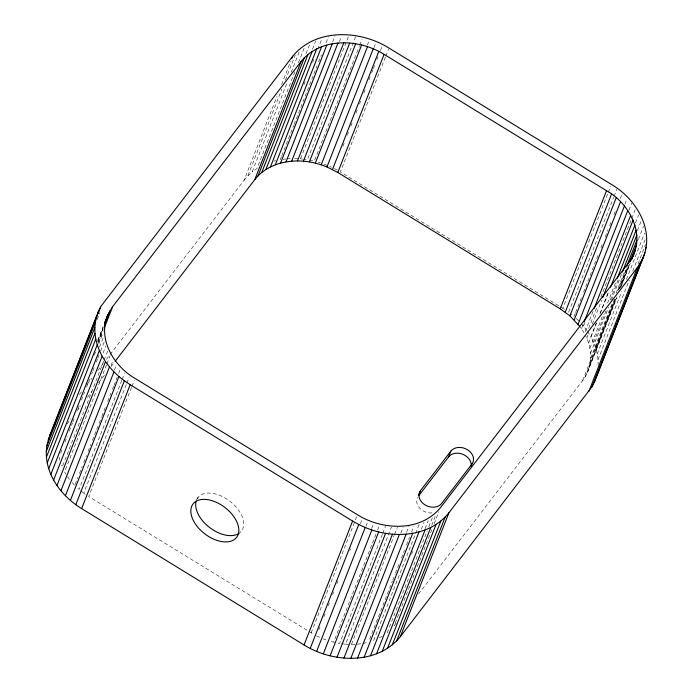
<?xml version="1.0" encoding="UTF-8"?>
<svg xmlns="http://www.w3.org/2000/svg" width="693" height="693" viewBox="0 0 693 693"><rect width="100%" height="100%" fill="white"/><g stroke="black" fill="none" stroke-linecap="round" stroke-linejoin="round"><path stroke-width="0.52" stroke-dasharray="3.46 2.6" d="M418.537 594.048L582.631 380.561C592.688 367.801 592.905 349.367 585.351 335.36M97.089 319.638L99.853 312.586M97.921 340.02L103.023 327.009M97.86 340.54L102.962 327.52M97.748 341.736L103.24 327.72M97.982 342.247L103.084 329.236M98.51 342.723L103.214 330.708M94.369 355.111L95.547 352.105M98.683 344.092L102.997 333.082M99.575 347.046L103.889 336.027M60.646 453.144L62.604 448.137M64.96 442.134L67.316 436.131M69.274 431.124L72.418 423.111M72.808 422.115L74.766 417.108M77.911 409.095L79.478 405.093M81.436 400.086L84.581 392.082M86.538 387.075L89.674 379.071M91.641 374.064L92.42 372.063M92.819 371.058L94.776 366.051M96.344 362.049L97.522 359.043M97.912 358.047L99.09 355.041M100.658 351.039L104.981 340.029M103.11 353.032L105.856 346.024M103.768 360.984L62.179 467.091L61.452 465.116M104.158 359.979L107.692 350.97M106.54 364.83L64.562 471.942L66.017 474.298M106.939 363.834L110.074 355.821M111.019 365.532L112.985 360.533M114.423 370.053L116.389 365.046M75.139 484.459L77.885 477.451M79.452 473.449L82.198 466.441M83.766 462.439L86.512 455.431M88.08 451.429L90.826 444.421M92.403 440.41L96.327 430.405M96.717 429.4L98.675 424.393M99.073 423.397L101.421 417.394M101.819 416.389L105.734 406.375M107.701 401.377L110.837 393.364M112.405 389.362L113.583 386.356M113.981 385.36L117.117 377.347M118.685 373.345L120.253 369.334M121.803 380.362L79.037 489.475L76.897 487.474M122.193 379.357L124.549 373.354M85.395 494.3L83.723 493.182L126.481 384.069M126.871 383.064L129.227 377.061M131.505 387.422L88.739 496.543L313.808 634.372M131.895 386.425L134.251 380.414M106.384 359.381L244.118 180.189L276.879 96.587M281.618 84.503L290.696 61.33M244.118 180.189L247.851 175.883L281.8 89.267M285.351 80.197L295.227 55.016M247.851 175.883L252.148 171.985L287.274 82.346M291.225 72.271L299.116 52.122M294.846 71.829L256.956 168.529L252.148 171.985M298.397 62.768L304.322 47.661M306.037 53.733L309.589 44.673M312.508 49.238L315.661 41.182M303.95 84.546L305.128 81.523M312.63 62.387L313.816 59.364M317.758 49.298L321.708 39.224M280.293 159.685L281.479 156.661M281.869 155.656L293.711 125.433M294.109 124.428L317.004 66.008M318.581 61.98L321.344 54.929M326.082 42.845L328.447 36.798M332.666 41.987L335.031 35.949M339.423 41.701L341.398 36.668M294.62 158.576L300.511 158.818L348.666 35.941M355.587 36.79L307.432 159.667L303.473 159.182M314.726 160.066L359.329 46.249M359.728 45.244L362.092 39.198M367.325 45.175L368.901 41.147M373.986 47.652L375.563 43.624M342.922 146.318L344.109 143.304M347.262 135.239L348.449 132.224M350.823 126.178L352.789 121.145M355.951 113.08L357.138 110.066M359.502 104.019L360.689 100.996M363.842 92.94L365.817 87.907M368.979 79.842L370.157 76.828M371.743 72.791L372.921 69.776M373.319 68.763L375.294 63.73M376.871 59.702L378.057 56.679M380.422 50.632L382.397 45.599M385.403 57.112L340.402 171.933L559.121 306.02M385.793 56.107L388.556 49.056M311.157 632.882L357.051 515.757M318.815 629.859L319.993 626.853M323.917 616.839L325.095 613.833M328.231 605.829L329.409 602.823M332.553 594.819L333.723 591.813M336.867 583.809L338.045 580.803M349.809 550.77L350.597 548.769M360.403 523.743L362.37 518.736M365.956 526.308L367.922 521.309M371.699 528.447L373.267 524.445M375.996 534.13L333.628 642.246L329.712 641.129M377.572 530.128L379.53 525.121M382.337 534.346L339.579 643.459L334.624 642.446M382.727 533.341L385.473 526.333M341.562 643.702L345.538 644.187L391.441 527.061M345.538 644.187L351.464 644.429L394.23 535.317M394.62 534.312L397.366 527.304M400.84 533.064L403.196 527.061M406.522 532.328L408.87 526.325M369.62 639.223L392.377 581.158M392.766 580.162L395.123 574.159M395.512 573.154L399.437 563.14M401.394 558.134L404.539 550.129M406.496 545.122L409.632 537.118M411.599 532.111L413.946 526.1M373.648 640.54L415.237 534.424M415.627 533.428L419.161 524.419M411.503 554.305L412.681 551.307M421.309 529.279L424.055 522.271M425.069 528.707L428.213 520.703M387.231 632.839L427.252 530.734M428.82 526.723L432.744 516.718M431.739 525.372L436.053 514.353M431.817 529.669L394.161 625.77L396.136 623.198M434.173 523.665L438.886 511.651M564.474 309.39L562.811 308.281L607.813 193.46M608.211 192.446L610.576 186.408M568.641 312.171L613.634 197.349M614.033 196.344L616.796 189.293M575.251 313.444L574.064 316.467L570.192 313.401M575.649 312.439L581.964 296.327M583.541 292.299L587.491 282.224M587.881 281.219L598.544 254.019M600.909 247.981L602.884 242.94M605.249 236.902L608.012 229.851M609.589 225.823L611.564 220.781M613.937 214.743L615.904 209.702M620.252 198.622L621.829 194.594M624.835 204.288L626.81 199.255M593.026 311.4L584.398 333.42L581.488 328.707L583.454 323.709M586.919 330.596L583.532 326.1L585.117 322.072M628.932 210.274L631.695 203.222M588.669 328.326L597.349 306.167M600.909 297.098L631.297 219.542M631.695 218.538L635.247 209.477M586.78 338.271L588.747 333.264M592.272 324.255L601.689 300.234M598.154 365.506C598.457 355.483 595.642 345.564 590.86 336.807L596.387 322.704M599.939 313.643L608.619 291.484M635.464 222.99L638.617 214.934M588.617 343.217L596.465 323.198M600.389 313.184L608.627 292.16M589.89 348.215L603.231 314.18M607.544 303.162L616.172 281.141M593.624 342.437L606.644 309.199M610.204 300.13L618.884 277.971M637.439 230.63L641.38 220.565M590.583 353.213L608.627 307.164M611.373 300.156L621.578 274.125M590.687 358.16L612.655 302.096M616.19 293.087L625.216 270.062M582.631 380.561L614.405 299.471M617.939 290.462L626.957 267.437M595.755 348.172L614.7 299.826M618.641 289.752L627.719 266.588M638.383 239.397L643.511 226.299M590.211 363.011L615.323 298.943M619.247 288.929L628.265 265.904M585.342 376.542L615.947 298.458M619.871 288.444L629.287 264.414M589.154 367.723L617.013 296.647M621.326 285.637L629.565 264.613M587.525 372.245L616.562 298.163M620.876 287.153L630.292 263.132M597.227 353.967L621.699 291.519M626.437 279.435L644.594 233.108M598.024 359.762L629.209 280.197M632.761 271.128L645.391 238.903M638.019 263.773L645.521 244.638M79.366 394.534L81.35 391.961M87.275 384.243L91.892 378.239M97.817 370.53L103.092 363.669M66.996 423.951L70.946 418.806M76.88 411.088L80.83 405.942M87.422 397.366L92.039 391.372M98.623 382.796L104.556 375.078M111.149 366.502L114.44 362.214M196.119 500.017L198.544 496.864M379.461 637.881L382.181 636.339M273.943 161.097L275.762 160.689M362.976 643.45L368.442 642.229M283.116 159.312L285.932 158.948M357.293 644.187L361.079 643.693M286.876 158.827L290.739 158.662M351.464 644.429L355.353 644.265M300.511 158.818L302.486 159.061M309.399 160.066L314.327 161.071M318.226 162.188L320.166 162.742M323.995 164.085L331.479 167.204M322.973 638.79L326.801 640.211M316.467 635.862L320.166 637.577M334.243 168.477L338.643 170.946M560.048 306.583L562.811 308.281M80.596 490.713L83.723 493.182M576.204 318.468L579.045 321.128M582.25 324.679L583.532 326.1M72.167 482.605L74.749 485.464M580.353 327.2L581.488 328.707M67.472 476.654L70.314 480.422M587.482 331.349L590.86 336.807M59.078 457.146L59.841 460.152M197.029 498.977A27.46 16.597 37.5 0 1 231.064 502.191A27.46 16.597 37.5 0 1 238.79 533.506M431.99 512.933A12.483 9.797 21.4 0 1 419.698 508.177A12.483 9.797 21.4 0 1 417.576 497.409"/><path stroke-width="1.04" d="M46.292 451.386L46.847 445.755L49.965 435.039L98.51 311.157L101.048 306.176L292.671 56.298C315.817 27.945 360.074 29.964 388.955 48.042L611.365 184.39C635.836 198.588 654.972 229.764 643.035 257.961L594.49 381.843L591.952 386.824L400.329 636.702C377.183 665.055 332.926 663.036 304.045 644.958L81.635 508.61C61.885 496.595 45.634 475.363 46.292 451.386L94.846 327.494L95.4 321.864L98.51 311.157M107.727 314.994C97.436 339.293 113.938 366.173 135.031 378.413L357.449 514.76C382.337 530.344 420.495 532.085 440.453 507.648L628.923 262.43C647.669 238.193 630.639 203.881 606.522 190.696L384.104 54.357C359.208 38.765 321.058 37.032 301.1 61.469L112.63 306.678L107.727 314.994L104.981 322.002M594.49 381.843L644.923 252.711M48.077 440.289L96.63 316.398M53.283 428.049L55.258 423.007M56.835 418.979L58.021 415.965M59.598 411.928L60.785 408.913M64.336 399.844L66.311 394.811M67.888 390.783L69.075 387.759M70.651 383.731L71.838 380.708M73.415 376.68L74.601 373.657M76.966 367.611L80.916 357.545M81.705 355.526L83.68 350.493M84.468 348.475L86.443 343.442M88.02 339.414L89.206 336.391M90.783 332.363L91.97 329.34M93.546 325.312L94.733 322.288M98.285 313.227L100.65 307.181M46.847 445.755L95.4 321.864M46.422 457.12L94.976 333.238L94.846 327.494M47.228 462.915L95.773 339.033L94.976 333.238M104.929 322.522L106.107 319.516M104.816 323.718L109.91 310.698M104.262 326.23L105.041 324.229M48.701 468.711L97.245 344.828L95.773 339.033M104.392 327.702L112.63 306.678M50.823 474.454L99.376 350.563L97.245 344.828M53.595 480.076L102.14 356.193L99.376 350.563M56.965 485.542L105.518 361.651L102.14 356.193M60.915 490.783L109.468 366.9L105.518 361.651M65.402 495.764L113.955 371.872L109.468 366.9M70.383 500.415L118.936 376.533L113.955 371.872M75.814 504.712L124.359 380.829L118.936 376.533M81.635 508.61L130.189 384.719L124.359 380.829M291.874 58.316L292.671 56.298M115.099 361.356L254.807 179.591L301.1 61.469M254.807 179.591L258.03 175.883L304.322 57.762M258.03 175.883L261.729 172.522L308.021 54.4M261.729 172.522L265.869 169.542L312.162 51.412M265.869 169.542L270.417 166.97L316.71 48.839M270.417 166.97L275.312 164.821L321.604 46.7M275.312 164.821L280.526 163.132L326.819 45.01M280.526 163.132L285.992 161.919L332.285 43.789M285.992 161.919L291.666 161.183L337.959 43.053M291.666 161.183L297.496 160.932L343.789 42.801M297.496 160.932L303.421 161.174L349.714 43.044M303.421 161.174L309.39 161.902L355.682 43.78M309.39 161.902L315.332 163.115L361.633 44.993M315.332 163.115L321.205 164.795L367.498 46.674M579.79 326.446L569.923 315.887L560.221 308.827L337.812 172.479L326.949 166.935L373.241 48.805M332.501 169.499L378.794 51.377M337.812 172.479L384.104 54.357M304.045 644.958L352.598 521.067L130.189 384.719M310.213 648.405L358.757 524.523L352.598 521.067M316.649 651.385L365.202 527.503L358.757 524.523M323.31 653.863L371.855 529.98C397.799 538.704 430.925 535.429 448.882 512.811L637.352 267.602L643.035 257.961M330.119 655.812L378.673 531.929M337.015 657.224L385.568 533.333M343.936 658.073L392.489 534.182M350.814 658.35L399.359 534.459M419.031 494.404L420.538 490.566L450.84 451.143A12.483 9.797 21.4 0 1 467.437 449.722A12.483 9.797 21.4 0 1 471.924 464.067L471.171 465.991M357.571 658.064L406.124 534.173M364.154 657.207L412.707 533.315M370.504 655.795L419.057 531.903M418.936 495.469L448.579 456.904L450.84 451.143M376.542 653.837L425.095 529.946M382.224 651.351L430.777 527.46M387.5 648.362L436.044 524.471M392.299 644.906L440.852 521.015M396.595 641.008L445.149 517.117M400.329 636.702L448.882 512.811M560.221 308.827L606.522 190.696M565.245 312.179L611.538 194.057M569.923 315.887L616.216 197.756M574.22 319.897L620.512 201.776M578.092 324.194L624.384 206.064M584.242 321.699L627.789 210.585M594.204 308.394L630.691 215.289M602.867 297.228L633.073 220.14M610.585 287.162L634.909 225.095M617.35 278.136L636.183 230.085M622.357 272.124L636.876 235.083M626.784 266.06L636.98 240.029M629.833 261.902L636.503 244.889M630.465 261.417L631.635 258.411M631.921 258.602L635.446 249.593M631.86 259.121L633.818 254.123M588.807 391.493L637.352 267.602M645.365 249.263L646.153 247.245M591.952 386.824L640.505 262.942M49.965 435.039L52.495 430.058M471.924 464.067L441.623 503.49A12.483 9.797 21.4 0 1 425.017 504.911A12.483 9.797 21.4 0 1 420.538 490.566M321.205 164.795L326.949 166.935M365.202 527.503L371.855 529.98M238.79 533.506A27.46 16.597 37.5 0 1 210.005 527.823A27.46 16.597 37.5 0 1 196.067 501.472M448.579 456.904A12.483 9.797 21.4 0 1 463.011 454.374A12.483 9.797 21.4 0 1 471.179 466.32M194.412 522.435A27.46 16.597 37.5 0 0 235.975 538.123A27.46 16.597 37.5 0 0 214.12 501.385A27.46 16.597 37.5 0 0 194.412 522.435"/></g></svg>
